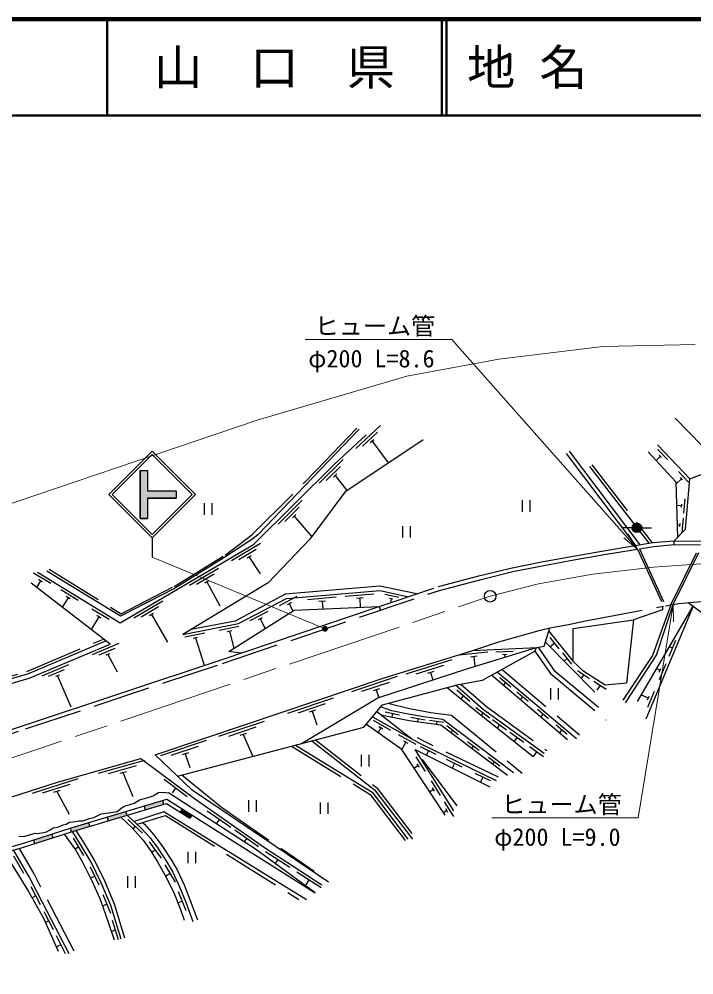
# Model space of a CAD drawing. Units: millimetres at full size, sheet at 1:1000; details may follow other scales. Extents: x 40000 to 680000, y 20000 to 380000.
# Drawn here: x 323875 to 393920, y 280802 to 380000 of the extents above; entities that cross this region are included whole.
import ezdxf
from ezdxf.enums import TextEntityAlignment as Align

# ---------------------------------------------------------------- set-up
doc = ezdxf.new("R2010")
doc.units = ezdxf.units.MM
doc.header["$LTSCALE"] = 1000
doc.linetypes.add('CHAIN', pattern=[18.5, 12, -1.5, 3.5, -1.5])
doc.linetypes.add('DASHED', pattern=[7.5, 6, -1.5])
for name, color, linetype, lineweight in [('M-BGD', 7, 'Continuous', 25), ('M-BMK', 2, 'CHAIN', 13), ('M-BMK-SRVR', 3, 'Continuous', 25), ('M-STR-HTXT', 7, 'Continuous', 13), ('M-STR-STRC', 7, 'Continuous', 25), ('M-TTL', 2, 'Continuous', 140), ('M-TTL-LINE', 7, 'Continuous', 50)]:
    doc.layers.add(name, color=color, linetype=linetype, lineweight=lineweight)
doc.layers.add('M-TTL-TXT', color=7, linetype='Continuous')
doc.styles.add('ＭＳ ゴシック', font='')
doc.styles.get('ＭＳ ゴシック').set_extended_font_data('MS Gothic')

# ---------------------------------------------------------------- blocks, each defined once
blk = doc.blocks.new('open_arrow')
at = {"color": 0, "linetype": 'Continuous', "lineweight": -2}
blk.add_lwpolyline([(7.5, 1.25), (0, 0), (7.5, -1.25)], dxfattribs=at)

msp = doc.modelspace()

# ---------------------------------------------------------------- hatches: boundary and pattern name
at = {"layer": 'M-BGD'}
for points in [[(387506, 327202, -1), (388506, 327202, -1)], [(338871, 298514), (338756, 298897), (336840, 298322), (336955, 297939)], [(335040, 297364), (334925, 297747), (333009, 297172), (333125, 296788)], [(340809, 298031), (340596, 297693), (341607, 297055), (341820, 297393)], [(331209, 296213), (331094, 296596), (329288, 296054), (329173, 296017), (329294, 295636), (329406, 295672)], [(327388, 295029), (327267, 295411), (325361, 294804), (325483, 294423)]]:
    msp.add_hatch(color=256, dxfattribs=at).paths.add_polyline_path(points)
at = {"layer": 'M-STR-HTXT'}
msp.add_hatch(color=256, dxfattribs=at).paths.add_polyline_path([(355852, 316832, -0.41421), (355752, 316493, -0.41421), (355413, 316593, -1)])
at = {"layer": 'M-STR-STRC'}
msp.add_hatch(color=256, dxfattribs=at).paths.add_polyline_path([(336445, 328161), (337195, 328161), (337195, 330286), (340195, 330286), (340195, 331036), (337195, 331036), (337195, 333161), (336445, 333161)])

# ---------------------------------------------------------------- linework, layer by layer
at = {"layer": 'M-BGD'}
for p, q in [((391966, 338590), (396818, 333586)), ((361391, 337810), (358817, 335438)), ((361080, 337115), (359536, 335692)), ((360691, 336349), (360331, 336017)), ((360511, 336183), (362172, 333933)), ((391170, 334287), (390141, 335379)), ((380657, 334903), (387855, 325370)), ((380976, 335144), (388301, 325443)), ((390437, 334627), (389987, 334202)), ((390557, 334500), (390317, 334755)), ((357516, 334287), (355029, 331823)), ((357230, 333581), (355738, 332103)), ((383096, 333558), (389245, 325598)), ((393482, 332270), (396818, 333586)), ((356869, 332801), (356521, 332456)), ((356695, 332629), (357879, 331060)), ((393366, 331956), (392337, 333048)), ((392753, 332169), (392513, 332424)), ((392633, 332296), (392039, 331736)), ((343084, 329766), (343084, 328566)), ((343884, 329766), (343884, 328566)), ((353248, 330058), (350762, 327594)), ((352962, 329352), (351470, 327874)), ((376092, 330066), (376092, 328866)), ((376892, 330066), (376892, 328866)), ((392650, 329484), (392116, 329528)), ((392635, 329310), (392664, 329659)), ((392887, 328712), (393010, 330207)), ((352601, 328572), (352253, 328227)), ((352427, 328400), (354268, 326257)), ((363657, 327384), (363657, 326184)), ((364457, 327384), (364457, 326184)), ((392483, 327471), (392186, 327495)), ((392469, 327296), (392498, 327645)), ((392720, 326699), (392844, 328193)), ((387506, 327202), (386506, 327202)), ((388506, 327202), (389506, 327202)), ((348944, 325567), (345927, 323792)), ((348493, 324954), (346683, 323888)), ((347951, 324287), (347529, 324038)), ((347740, 324163), (348897, 322424)), ((327152, 321408), (325365, 322510)), ((344564, 322989), (341547, 321214)), ((326101, 321704), (325677, 321015)), ((326310, 321575), (325892, 321832)), ((344112, 322376), (342303, 321311)), ((343571, 321709), (343149, 321460)), ((343360, 321585), (344701, 319122)), ((330004, 319651), (328216, 320753)), ((328953, 319946), (328346, 318963)), ((329161, 319818), (328744, 320075)), ((338811, 319603), (335794, 317828)), ((352717, 320073), (350853, 319106)), ((352141, 319436), (351706, 319210)), ((356800, 319998), (353811, 319741)), ((355680, 319600), (354982, 319540)), ((355331, 319570), (355399, 318787)), ((360698, 320333), (357709, 320076)), ((359578, 319936), (358880, 319876)), ((359229, 319906), (359268, 318944)), ((363298, 319963), (361832, 320277)), ((362673, 319790), (362331, 319863)), ((362502, 319826), (362414, 319418)), ((333212, 317674), (331424, 318776)), ((338360, 318990), (336550, 317925)), ((349689, 318502), (347825, 317535)), ((351923, 319323), (352303, 318592)), ((361247, 319024), (361374, 318645)), ((388082, 309169), (393833, 319076)), ((393833, 319076), (388927, 307326)), ((332160, 317969), (331355, 316649)), ((332369, 317841), (331952, 318098)), ((337818, 318323), (337396, 318074)), ((337607, 318199), (339286, 315346)), ((349113, 317865), (348678, 317639)), ((348895, 317752), (349413, 316755)), ((346686, 316960), (344625, 316556)), ((345954, 316511), (345473, 316416)), ((345713, 316463), (346148, 314696)), ((378858, 316473), (381391, 313335)), ((343141, 316265), (341080, 315861)), ((342409, 315815), (341928, 315721)), ((342168, 315768), (343069, 312932)), ((379945, 314649), (379002, 315817)), ((391339, 313881), (392032, 315542)), ((334230, 315189), (331466, 314022)), ((333794, 314679), (332136, 313979)), ((377420, 314417), (377567, 314788)), ((378515, 315330), (383646, 310140)), ((379474, 315233), (379007, 314856)), ((391685, 314711), (391375, 314841)), ((333275, 314134), (332888, 313971)), ((333081, 314053), (334041, 312267)), ((368793, 313494), (364019, 312006)), ((372537, 314283), (369553, 313974)), ((371424, 313866), (370728, 313794)), ((371076, 313830), (371180, 312826)), ((375162, 314377), (373364, 314295)), ((374487, 314046), (374067, 314027)), ((374277, 314037), (374289, 313781)), ((381241, 313044), (380299, 314211)), ((380770, 313627), (380452, 313370)), ((328999, 312979), (326236, 311812)), ((367927, 312910), (365063, 312017)), ((390404, 312422), (390055, 312568)), ((390324, 312229), (390485, 312616)), ((390335, 311476), (391028, 313137)), ((328563, 312469), (326905, 311769)), ((328045, 311924), (327658, 311761)), ((327851, 311843), (329250, 308618)), ((363124, 311759), (358385, 310166)), ((366919, 312281), (366251, 312073)), ((366585, 312177), (366823, 311413)), ((372912, 311927), (380801, 305241)), ((373508, 312256), (381725, 305338)), ((374931, 310666), (373783, 311633)), ((383100, 311536), (381842, 312352)), ((382471, 311944), (382230, 311572)), ((362272, 311157), (359428, 310201)), ((361278, 310506), (360614, 310283)), ((374357, 311149), (374137, 310888)), ((379047, 310573), (379047, 309373)), ((379847, 310573), (379847, 309373)), ((384804, 310432), (383546, 311247)), ((384175, 310840), (383849, 310336)), ((356488, 309529), (351748, 307936)), ((360946, 310394), (361222, 309573)), ((370658, 309160), (369302, 310344)), ((369980, 309752), (369731, 309466)), ((376704, 309173), (375557, 310139)), ((376131, 309656), (375906, 309390)), ((389200, 309539), (388473, 309842)), ((389120, 309345), (389281, 309732)), ((389130, 308593), (389824, 310254)), ((355635, 308926), (352792, 307970)), ((372753, 307461), (371294, 308516)), ((354641, 308275), (353977, 308052)), ((354309, 308163), (354787, 306742)), ((363360, 307753), (361890, 308052)), ((362625, 307902), (362559, 307577)), ((366014, 307236), (364541, 307518)), ((372024, 307988), (371840, 307734)), ((378825, 307387), (377678, 308354)), ((378252, 307870), (378021, 307597)), ((349299, 307107), (344555, 305527)), ((362478, 306173), (360648, 307202)), ((361629, 306306), (361202, 306546)), ((365277, 307377), (365222, 307088)), ((367979, 306993), (366492, 307187)), ((367236, 307090), (367200, 306813)), ((369459, 305728), (368264, 306634)), ((374480, 306211), (373022, 307266)), ((373751, 306739), (373513, 306410)), ((380779, 305742), (379632, 306708)), ((348445, 306506), (345599, 305559)), ((347449, 305858), (346785, 305637)), ((347117, 305748), (348121, 303480)), ((361416, 306426), (361155, 305962)), ((365094, 304701), (363263, 305731)), ((368862, 306181), (368696, 305962)), ((376273, 304915), (374815, 305970)), ((380206, 306225), (379969, 305946)), ((343309, 305112), (338565, 303533)), ((364031, 304955), (363581, 304155)), ((364245, 304834), (363818, 305075)), ((371617, 304095), (370421, 305000)), ((371019, 304547), (370856, 304333)), ((375544, 305442), (375250, 305036)), ((342455, 304512), (339608, 303564)), ((341458, 303864), (340794, 303643)), ((341126, 303753), (341600, 302330)), ((359375, 303647), (359375, 302447)), ((360175, 303647), (360175, 302447)), ((367169, 303675), (365551, 304462)), ((366360, 304069), (366139, 303614)), ((378325, 303430), (376866, 304485)), ((377595, 303958), (377237, 303463)), ((336892, 303056), (332083, 301687)), ((366057, 301928), (365097, 303450)), ((365435, 302351), (365211, 302706)), ((369873, 302360), (368254, 303147)), ((369064, 302753), (368828, 302270)), ((373790, 302449), (372594, 303355)), ((373192, 302902), (373032, 302692)), ((336012, 302494), (333127, 301672)), ((334988, 301890), (334315, 301699)), ((334652, 301794), (335666, 299331)), ((365323, 302529), (364853, 302232)), ((372818, 300927), (371199, 301714)), ((329985, 301159), (325222, 299639)), ((341325, 299282), (338922, 301079)), ((367630, 299435), (366670, 300957)), ((372009, 301321), (371758, 300805)), ((329123, 300569), (326265, 299657)), ((328119, 299934), (327452, 299721)), ((327786, 299827), (329054, 297468)), ((340124, 300181), (339764, 299700)), ((366896, 300036), (366484, 299768)), ((367008, 299858), (366784, 300213)), ((338756, 298897), (338871, 298514)), ((347678, 298922), (347678, 297722)), ((348478, 298922), (348478, 297722)), ((355125, 298707), (355125, 297507)), ((355925, 298707), (355925, 297507)), ((369009, 297249), (368049, 298771)), ((334925, 297747), (335040, 297364)), ((336840, 298322), (336955, 297939)), ((340809, 298031), (340596, 297693)), ((345864, 296084), (343404, 297802)), ((368275, 297850), (367907, 297618)), ((368387, 297672), (368163, 298028)), ((333009, 297172), (333125, 296788)), ((336698, 295509), (335154, 296932)), ((341820, 297393), (341607, 297055)), ((344634, 296943), (344318, 296491)), ((329173, 296017), (329294, 295636)), ((331094, 296596), (331209, 296213)), ((335926, 296220), (335706, 295982)), ((348716, 294093), (346256, 295811)), ((325361, 294804), (325483, 294423)), ((327267, 295411), (327388, 295029)), ((330597, 293178), (329516, 294978)), ((338650, 292922), (337415, 294620)), ((347486, 294952), (347239, 294599)), ((330057, 294078), (329681, 293853)), ((338033, 293771), (337647, 293491)), ((324368, 291318), (323322, 293139)), ((341394, 293583), (341394, 292383)), ((342194, 293583), (342194, 292383)), ((351984, 291949), (349467, 293582)), ((350726, 292765), (350456, 292349)), ((332196, 290107), (331269, 291992)), ((340100, 290410), (339036, 292220)), ((331733, 291049), (331294, 290829)), ((335138, 291039), (335138, 289839)), ((335938, 291039), (335938, 289839)), ((339568, 291315), (339094, 291036)), ((355225, 289845), (352708, 291479)), ((353966, 290662), (353640, 290159)), ((326085, 288059), (325118, 289924)), ((325601, 288991), (325217, 288792)), ((333413, 287168), (332604, 289106)), ((341210, 287465), (340424, 289412)), ((333008, 288137), (332548, 287945)), ((340817, 288439), (340366, 288256)), ((327428, 285468), (326462, 287332)), ((326945, 286400), (326601, 286222)), ((334188, 284435), (333562, 286439)), ((328706, 283004), (327739, 284869)), ((333875, 285437), (333453, 285299)), ((328222, 283936), (327725, 283679))]:
    msp.add_line(p, q, dxfattribs=at)
at = {"layer": 'M-BGD', "linetype": 'DASHED'}
for p, q in [((383334, 333741), (389581, 325653)), ((391536, 319214), (394599, 325437)), ((391781, 319260), (394821, 325435)), ((388064, 324999), (390764, 319069)), ((388268, 325032), (390966, 319107)), ((373977, 312515), (382047, 305720)), ((361004, 308144), (364625, 305309)), ((369333, 298364), (364984, 304191))]:
    msp.add_line(p, q, dxfattribs=at)
at = {"layer": 'M-BGD'}
for points in [[(359162, 337450), (348679, 326507), (348147, 326059), (345126, 324087), (340015, 320910), (334409, 318017), (326758, 322719)], [(325786, 322603), (334349, 317325), (348199, 325477), (356625, 333826), (359901, 336845)], [(365803, 336341), (357679, 330900), (354069, 326010), (349721, 321476), (340878, 316127), (346635, 317256), (351647, 319856), (361339, 320689), (364304, 320054)], [(391869, 325454), (391872, 325854), (393051, 327063), (393482, 332270), (390129, 335829)], [(389161, 335098), (392031, 331984), (392230, 326221)], [(297323, 315220), (304145, 308156), (308373, 306911), (314774, 307436), (318283, 309673), (324931, 311586), (333327, 315133), (325112, 321449)], [(365170, 320345), (361326, 321138), (351509, 320333), (346318, 317522), (341718, 316635)], [(393339, 319438), (398242, 315840), (403485, 311552), (407465, 308781), (409297, 307794), (410428, 308352), (411730, 308809), (413194, 309290), (414890, 309676), (416460, 309938), (418511, 310173), (420659, 310352), (422958, 310352), (425261, 310269), (426950, 310128), (428765, 309601)], [(299919, 298297), (310890, 302194), (324420, 306709), (344865, 313510), (361247, 319024)], [(346932, 314206), (345635, 314354), (352419, 318666), (361247, 319024)], [(391536, 319214), (389626, 313961), (386528, 309302)], [(386816, 309050), (390025, 313969), (391781, 319260)], [(390662, 319050), (390675, 318693), (387652, 317635)], [(355978, 290426), (341833, 299964), (337985, 303656), (347464, 306812), (361669, 311587), (370964, 314486), (377661, 314792), (378390, 314914), (378958, 316805)], [(297682, 315567), (304413, 308598), (308424, 307417), (314610, 307924), (318075, 310134), (324763, 312058), (332871, 315484)], [(353184, 304806), (361128, 309542), (370351, 312571), (377567, 314788)], [(340303, 301433), (359653, 306500), (361581, 308847), (369499, 310946), (371968, 311406), (377420, 314417)], [(368319, 310633), (371514, 307992), (377244, 303457)], [(378372, 303766), (372081, 308317), (369168, 310858)], [(375191, 301765), (367867, 307310), (365838, 307575), (364092, 307910), (362558, 308222), (361389, 308613)], [(360556, 307599), (365449, 304845), (373409, 300973)], [(361434, 307807), (364373, 307206), (367650, 306750), (374581, 301524)], [(359930, 306837), (363485, 304299), (368070, 297371)], [(352550, 304640), (360519, 299753), (364237, 294876)], [(354273, 305091), (360782, 300010), (364714, 294886)], [(368991, 297840), (364984, 304191), (372745, 300312)], [(302307, 288191), (300589, 289817), (296300, 290401), (311323, 295193), (322039, 298938), (327870, 300799), (336507, 303259), (342078, 299094), (349354, 294013), (355287, 290163)], [(323854, 295164), (324453, 295208), (325535, 295528), (325784, 295485), (326391, 295594), (326705, 295646), (327102, 295856), (327425, 296078), (327879, 296126), (328451, 296388), (328766, 296458), (329093, 296641), (329495, 296689), (330110, 296804), (330529, 296782), (331092, 297013), (331625, 297153), (332382, 297508), (332871, 297571), (333430, 297662), (334038, 297753), (334443, 298060), (334765, 298318), (335261, 298444), (335805, 298633), (336380, 298968), (337274, 299220), (337791, 299394), (338350, 299730), (338825, 299779), (339394, 299680)], [(354607, 289322), (348405, 293844), (339394, 299680)], [(301965, 288515), (315917, 292185), (324027, 294379), (329288, 296054), (339217, 299036), (354607, 289322)], [(302307, 288191), (316021, 291798), (324140, 293995), (329406, 295672), (339158, 298600), (341607, 297055)], [(353710, 288589), (338899, 297738), (335815, 296731)], [(334445, 297185), (335621, 296078), (336748, 294800), (337571, 293618), (338263, 292465), (339179, 290891), (339955, 289245), (340640, 287596), (341017, 286484)], [(335107, 297384), (336522, 296079), (337484, 295035), (338275, 293948), (339185, 292558), (339826, 291467), (340534, 289940), (341178, 288346), (341920, 286343)], [(334480, 284507), (333386, 288011), (332403, 290366), (331353, 292501), (330214, 294398), (329406, 295672)], [(328561, 295403), (329724, 293793), (330450, 292496), (331434, 290552), (332267, 288720), (332824, 287182), (333743, 284429)], [(329056, 282979), (324905, 290987), (323306, 293770)], [(322365, 293515), (324845, 289457), (326393, 286691), (327915, 283251)]]:
    msp.add_lwpolyline(points, dxfattribs=at)
at = {"layer": 'M-BGD', "linetype": 'DASHED'}
for points in [[(326990, 322911), (334477, 318275), (339961, 321107), (345249, 324368), (348047, 326468), (354792, 333206), (358997, 337634)], [(361247, 319024), (367396, 321095), (371723, 322241), (375044, 323059), (378090, 323664), (381020, 324191), (384760, 324862), (389669, 325667), (391854, 325854), (396135, 325827), (402829, 325745), (407390, 325500), (409867, 325033), (412885, 324345), (417340, 323011), (421163, 321564), (425077, 319628), (431411, 316322), (444951, 309273), (446291, 308063), (461572, 298377), (471295, 292965), (472668, 292349)], [(388268, 325032), (389718, 325270), (391869, 325454), (394599, 325437)], [(300052, 297920), (311021, 301816), (324547, 306330), (344992, 313131), (367511, 320711), (371822, 321853), (375131, 322668), (378164, 323271), (381091, 323798), (384828, 324468), (388064, 324999)], [(390966, 319107), (392318, 319361), (394663, 319538), (399627, 319649), (406244, 317796), (414862, 315229), (427735, 310149), (428765, 309601)], [(370964, 314486), (373687, 315358), (377854, 316552), (378958, 316805), (380917, 317181), (382659, 317547), (390764, 319069)], [(304061, 308963), (308450, 307670), (314528, 308168), (317971, 310364), (324680, 312294), (332643, 315659)], [(377757, 314808), (379392, 312428), (385137, 307645)], [(377420, 314417), (379019, 312088), (384817, 307260)], [(369736, 310990), (372399, 308661), (378638, 304084)], [(362153, 308999), (364391, 308444), (366608, 308024), (368745, 307767), (376096, 301747)], [(354638, 305187), (360996, 300223), (364952, 295069)], [(373627, 301328), (365947, 305017), (365220, 305399)], [(352148, 304535), (360314, 299527), (363998, 294694)], [(340751, 301550), (344877, 298213), (352344, 293048), (354507, 291553)], [(336130, 296441), (339065, 297342), (352919, 288616)], [(336683, 296611), (336876, 296433), (337872, 295352), (338687, 294232), (339610, 292822), (340270, 291699), (340993, 290139), (341644, 288526), (342389, 286517)], [(334862, 284626), (333762, 288148), (332768, 290531), (331705, 292693), (330555, 294609), (329804, 295791)], [(329589, 283256), (325432, 291275), (323905, 293932)]]:
    msp.add_lwpolyline(points, dxfattribs=at)
at = {"layer": 'M-BGD'}
msp.add_lwpolyline([(381391, 313335), (381405, 316769), (387652, 317635), (386909, 311086), (384694, 310860), (382506, 312279)], close=True, dxfattribs=at)
msp.add_circle((388006, 327202), 500, dxfattribs=at)
at = {"layer": 'M-BMK'}
msp.add_lwpolyline([(81590, 288578), (86297, 289405), (91859, 290130), (98150, 290562), (112329, 290998), (124986, 290748), (144604, 289222), (180507, 285275), (206831, 282111), (214422, 281492), (231546, 280802), (247024, 281146), (258832, 282599), (269957, 284932), (279129, 287406), (309552, 298283), (316900, 301223), (372770, 320100), (377780, 321380), (383436, 322402), (389728, 323128), (398942, 323766)], dxfattribs=at)
at = {"layer": 'M-BMK-SRVR'}
msp.add_circle((372770, 320100), 600, dxfattribs=at)
at = {"layer": 'M-STR-HTXT'}
msp.add_line((355633, 316713), (337696, 324162), dxfattribs=at)
for points in [[(76599, 323549), (93040, 324797), (104893, 324537), (115490, 323853), (125613, 322452), (158070, 316380), (207405, 307882), (213572, 306694), (222451, 305655), (229848, 305290), (238599, 305509), (247327, 306257), (256625, 307897), (264355, 309825), (288771, 318164), (306879, 324259), (348601, 338381), (364129, 342953), (373656, 344723), (384466, 346010), (394037, 346231)], [(388064, 324999), (368784, 346754), (353568, 346754)], [(391781, 319260), (388146, 297098), (372931, 297098)]]:
    msp.add_lwpolyline(points, dxfattribs=at)
msp.add_circle((355633, 316713), 250, dxfattribs=at)
at = {"layer": 'M-STR-STRC'}
for p, q in [((333196, 330662), (337696, 335162)), ((333549, 330662), (337696, 334808)), ((342196, 330661), (337696, 335162)), ((341842, 330661), (337696, 334808)), ((336445, 333161), (337195, 333161)), ((336445, 333161), (336445, 328161)), ((337195, 333161), (337195, 331036)), ((333196, 330662), (337696, 326161)), ((333549, 330662), (337696, 326515)), ((337195, 331036), (340195, 331036)), ((337696, 326515), (341842, 330661)), ((337696, 326161), (342196, 330661)), ((340195, 331036), (340195, 330286)), ((337195, 330286), (340195, 330286)), ((337195, 330286), (337195, 328161)), ((336445, 328161), (337195, 328161)), ((337696, 326161), (337696, 324162))]:
    msp.add_line(p, q, dxfattribs=at)
msp.add_lwpolyline([(336445, 333161), (337195, 333161), (337195, 331036), (340195, 331036), (340195, 330286), (337195, 330286), (337195, 328161), (336445, 328161)], close=True, dxfattribs=at)
at = {"layer": 'M-TTL'}
msp.add_line((680000, 380000), (40000, 380000), dxfattribs=at)
at = {"layer": 'M-TTL-LINE'}
for p, q in [((333000, 380000), (333000, 370000)), ((367750, 380000), (367750, 370000)), ((368250, 380000), (368250, 370000)), ((40000, 370000), (680000, 370000))]:
    msp.add_line(p, q, dxfattribs=at)

# ---------------------------------------------------------------- block references
at = {"layer": 'M-STR-HTXT', "xscale": 240, "yscale": 240}
for p, rotation in [((388064, 324999), 131.5), ((391781, 319260), 260.7)]:
    msp.add_blockref('open_arrow', p, dxfattribs=dict(at, rotation=rotation))

# ---------------------------------------------------------------- texts
at = {"layer": 'M-STR-HTXT', "style": 'ＭＳ ゴシック'}
for s, p in [('ヒューム管', (367068, 346679)), ('φ200 L=8.6', (367000, 343304)), ('ヒューム管', (386431, 297022)), ('φ200 L=9.0', (386310, 293647))]:
    msp.add_text(s, height=1833, dxfattribs=at).set_placement(p, align=Align.BOTTOM_RIGHT)
at = {"layer": 'M-TTL-TXT', "style": 'ＭＳ ゴシック'}
msp.add_text('山\u3000口\u3000県', height=3666, dxfattribs=at).set_placement((350375, 375000), align=Align.MIDDLE_CENTER)
msp.add_text('地 名', height=3666, dxfattribs=at).set_placement((370380, 375000), align=Align.MIDDLE_LEFT)

doc.saveas('drawing.dxf')
